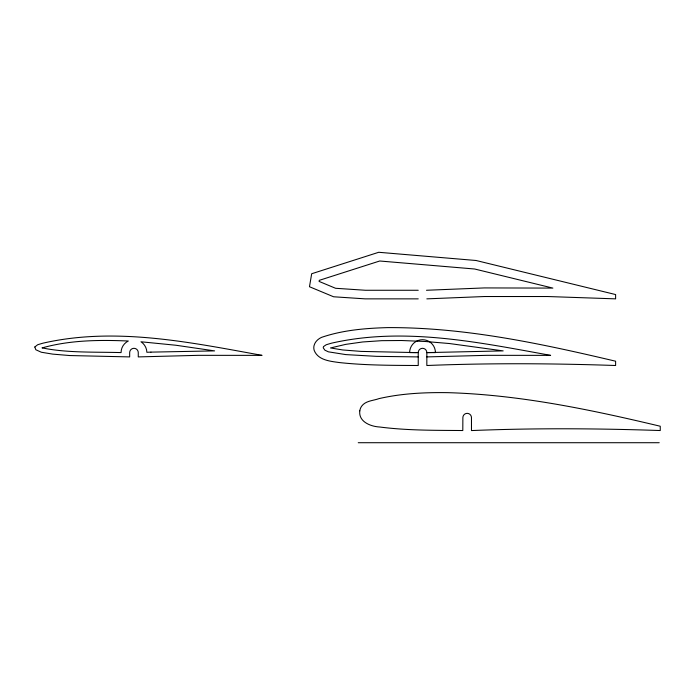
<?xml version="1.0" encoding="UTF-8"?>
<svg xmlns="http://www.w3.org/2000/svg" width="695" height="695" viewBox="0 0 695 695"><rect width="100%" height="100%" fill="white"/><g stroke="black" fill="none" stroke-linecap="round" stroke-linejoin="round"><path stroke-width="1.04" d="M426.487 290.267L484.432 287.921L552.881 288.095L474.685 269.008L379.713 260.999L319.283 280.337L319.101 281.423L335.581 288.286L365.44 290.267L418.234 290.267M426.834 298.859L484.606 296.522L547.53 296.522L615.614 298.859L615.614 294.558L476.075 260.495L378.723 252.285L311.681 273.743L309.475 286.731L333.591 296.774L365.153 298.859L418.234 298.859M426.834 356.909L486.856 355.336L550.622 355.362C479.064 342.409 404.151 326.667 331.828 343.104A133.831 133.831 0 0 0 326.172 344.781L323.557 346.562A2.068 2.068 0 0 0 323.314 347.908L324.869 350.167L328.396 351.835L345.797 354.598L376.594 356.353L418.234 356.909M418.234 352.608L409.633 352.608A12.901 12.901 0 0 1 422.534 339.707A12.901 12.901 0 0 1 435.435 352.608L426.834 352.608A4.3 4.3 0 0 0 422.534 348.308A4.3 4.3 0 0 0 418.234 352.608L418.234 365.509C391.902 365.344 365.483 365.405 339.273 362.547C330.29 361.27 318.119 360.253 314.236 350.497A9.244 9.244 0 0 1 314.079 345.485C315.026 341.775 318.049 338.969 321.438 337.405C342.678 330.125 365.327 328.24 387.628 327.614C464.807 327.232 540.866 343.582 615.614 361.209L615.614 365.509C552.707 363.363 489.723 362.981 426.834 365.509L426.834 352.608L503.18 350.888L449.457 343.538L425.166 341.48L401.536 340.507L381.755 340.672L362.668 341.966L345.71 344.373L330.49 347.952L342.687 349.959L361.105 351.401L416.557 352.608M358.238 442.715L659.216 442.715M34.811 346.996L35.81 349.741L41.344 352.243L52.716 354.12L69.743 355.545L129.67 356.909L129.67 352.608A4.3 4.3 0 0 1 133.97 348.308A4.3 4.3 0 0 1 138.262 352.608L138.262 356.909L198.292 355.336L262.05 355.362C190.491 342.409 115.578 326.667 43.264 343.104A133.831 133.831 0 0 0 37.599 344.781L34.811 346.996M359.793 410.858C358.359 421.839 370.826 426.565 379.748 427.008C407.27 430.579 435.105 430.283 462.801 430.535L462.87 417.634A4.3 4.3 0 0 1 467.17 413.343A4.3 4.3 0 0 1 471.471 417.634L471.471 430.57C534.368 427.998 597.353 428.398 660.25 430.535L660.25 426.235C590.576 409.65 519.877 394.769 448.058 392.666C424.932 392.319 401.632 393.405 379.027 398.609C373.258 400.72 365.761 400.668 361.756 406.062A10.755 10.755 0 0 0 359.802 410.858M42.178 347.882C66.807 353.051 95.215 351.844 121.069 352.591A12.901 12.901 0 0 1 128.314 341.01C99.524 339.786 70.126 340.055 42.178 347.882M150.945 352.13L146.862 352.278A12.901 12.901 0 0 0 140.981 341.784L175.939 345.25L214.616 350.888L150.945 352.13"/></g></svg>
